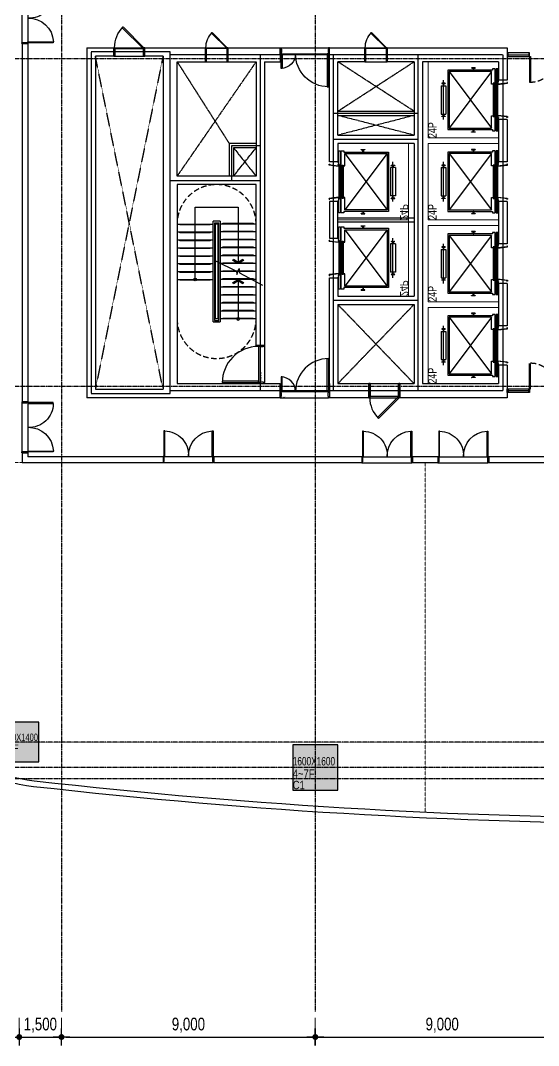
# Model space of a CAD drawing. Header units: millimetres. Extents: x -228566 to 117118, y -18667 to 244055.
# Drawn here: x -190521 to -172151, y 171181 to 207494 of the extents above; entities that cross this region are included whole.
import ezdxf
from ezdxf.enums import TextEntityAlignment as Align

# ---------------------------------------------------------------- set-up
doc = ezdxf.new("R2010")
doc.units = ezdxf.units.MM
for name, pattern in [('X-CORE_5F$0$CEN', [62, 60, -1, 0, -1]), ('X-CORE_5F$0$CENTER2', [1.125, 0.75, -0.125, 0.125, -0.125]), ('X-CORE_5F$0$DASHED', [3, 2, -1]), ('X-CORE_5F$0$HIDDEN', [9.525, 6.35, -3.175]), ('X-GRID_5~ROOF$0$CENTER2', [1.125, 0.75, -0.125, 0.125, -0.125]), ('X-INT-OFFICE-5F$0$DASHED', [3, 2, -1])]:
    doc.linetypes.add(name, pattern=pattern)
doc.layers.get('0').update_dxf_attribs({"lineweight": 20})
doc.layers.get('Defpoints').update_dxf_attribs({"color": 151, "lineweight": 9})
for name, color, linetype in [('A-DIM1', 7, 'Continuous'), ('X-COL-5F$0$A-254', 254, 'Continuous'), ('X-COL-5F$0$A-COL', 2, 'Continuous'), ('X-CORE_5F$0$A-CEN2', 8, 'X-CORE_5F$0$CENTER2'), ('X-CORE_5F$0$A-CON', 2, 'Continuous'), ('X-CORE_5F$0$A-DOOR', 4, 'Continuous'), ('X-CORE_5F$0$A-DOORF', 9, 'Continuous'), ('X-CORE_5F$0$A-ELE4', 8, 'Continuous'), ('X-CORE_5F$0$A-ELEV', 5, 'Continuous'), ('X-CORE_5F$0$A-HR', 6, 'Continuous'), ('X-CORE_5F$0$A-OPEN1', 1, 'X-CORE_5F$0$CEN'), ('X-CORE_5F$0$A-OPEN2', 9, 'X-CORE_5F$0$DASHED'), ('X-CORE_5F$0$A-STR', 4, 'Continuous'), ('X-CORE_5F$0$A-SYM', 7, 'Continuous'), ('X-CORE_5F$0$A-WALD', 7, 'Continuous'), ('X-CORE_5F$0$X-CORE-HOTEL-1F$0$A-DOOR', 4, 'Continuous'), ('X-CORE_5F$0$X-CORE-HOTEL-1F$0$A-DOORF', 9, 'Continuous'), ('X-EXT_5F$0$A-WIN', 6, 'Continuous'), ('X-GRID_5~ROOF$0$A-CEN1', 1, 'X-GRID_5~ROOF$0$CENTER2'), ('X-INT-OFFICE-5F$0$A-DOOR', 4, 'Continuous'), ('X-INT-OFFICE-5F$0$A-DOORF', 9, 'Continuous'), ('X-INT-OFFICE-5F$0$A-ELE4', 8, 'Continuous'), ('X-INT-OFFICE-5F$0$A-WALD', 7, 'Continuous')]:
    doc.layers.add(name, color=color, linetype=linetype)
doc.styles.add('Hrtext', font='', dxfattribs={"width": 0.8})
doc.styles.add('X-COL-5F$0$Hrtext', font='arial.ttf', dxfattribs={"width": 0.8})
doc.styles.add('X-CORE_5F$0$X-CORE-HOTEL-1F$0$X-PLAN$0$Standard', font='')
doc.styles.add('X-CORE_5F$0$X-CORE_6~19F$0$평면도$0$X-PLAN_1F$0$돋움', font='')
doc.styles.add('X-CORE_5F$0$X-PLAN$0$Standard', font='')
doc.styles.add('X-CORE_5F$0$평면도$0$X-PLAN_1F$0$돋움', font='')
doc.styles.get('Hrtext').set_extended_font_data('Dotum')
doc.styles.get('X-CORE_5F$0$X-CORE-HOTEL-1F$0$X-PLAN$0$Standard').set_extended_font_data('DotumChe')
doc.styles.get('X-CORE_5F$0$X-CORE_6~19F$0$평면도$0$X-PLAN_1F$0$돋움').set_extended_font_data('Dotum')
doc.styles.get('X-CORE_5F$0$X-PLAN$0$Standard').set_extended_font_data('DotumChe')
doc.styles.get('X-CORE_5F$0$평면도$0$X-PLAN_1F$0$돋움').set_extended_font_data('Dotum')
doc.dimstyles.new('HEERIM(Ext)', dxfattribs={"dimtxt": 3, "dimasz": 1, "dimexe": 2, "dimexo": 1.5, "dimgap": 1, "dimtad": 1, "dimdec": 0, "dimzin": 0, "dimdsep": 46, "dimlunit": 6, "dimtxsty": 'Hrtext', "dimblk": 'dotdim1', "dimcen": 1, "dimdle": 2, "dimclrd": 256, "dimclre": 256, "dimclrt": 3, "dimadec": 0, "dimazin": 0, "dimtfac": 1, "dimtdec": 0, "dimtix": 1, "dimtmove": 2, "dimatfit": 3, "dimldrblk": 'dotdim1', "dimfxl": 2, "dimtolj": 1, "dimtzin": 0, "dimlwd": -1, "dimarcsym": 0})

# ---------------------------------------------------------------- blocks, each defined once
blk = doc.blocks.new('X-CORE_5F$0$X-CORE_6~19F$0$20P-210-11009')
at = {"layer": 'Defpoints'}
blk.add_lwpolyline([(2050, -300), (2050, 0), (2700, 0), (2700, 2500), (0, 2500), (0, 0), (650, 0), (650, -300)], dxfattribs=at)
at = {"layer": 'X-CORE_5F$0$A-DOOR'}
for points in [[(735, 25), (735, 10), (730, 10), (730, 30), (800, 30), (760, -310), (730, -310), (730, -290), (735, -290), (735, -305), (756, -305), (794, 25)], [(1965, 25), (1965, 10), (1970, 10), (1970, 30), (1900, 30), (1940, -310), (1970, -310), (1970, -290), (1965, -290), (1965, -305), (1944, -305), (1906, 25)]]:
    blk.add_lwpolyline(points, close=True, dxfattribs=at)
at = {"layer": 'X-CORE_5F$0$A-ELEV'}
for p, q in [((650, 1954), (2050, 1954)), ((773, 1907), (772, 1897)), ((850, 2039), (850, 1869)), ((1850, 2039), (850, 2039)), ((850, 2039), (850, 1869)), ((1850, 1869), (850, 1869)), ((1850, 2039), (1850, 1869)), ((1927, 1907), (1928, 1897)), ((2350, 1749), (350, 249)), ((2350, 249), (350, 1749)), ((300, 886), (300, 898)), ((300, 898), (300, 886)), ((2477, 845), (2478, 835)), ((1350, 189), (1350, 154)), ((1350, 72), (1350, 37))]:
    blk.add_line(p, q, dxfattribs=at)
for points in [[(761, 1890), (765, 1890), (761, 1890), (761, 2018), (765, 2018, -0.397026), (772, 2011), (773, 2001), (775, 1968, 0.397088), (782, 1961), (800, 1961, 0.414214), (804, 1965), (847, 1965, -0.414214), (850, 1963), (850, 1945, -0.414214), (847, 1943), (804, 1943, 0.414214), (800, 1947), (782, 1947, 0.397073), (775, 1940), (772, 1897, -0.397026), (765, 1890, 0.397026), (772, 1897, -0.397026), (765, 1890)], [(1939, 1890), (1935, 1890), (1939, 1890), (1939, 2018), (1935, 2018, 0.397026), (1928, 2011), (1927, 2001), (1925, 1968, -0.397088), (1918, 1961), (1900, 1961, -0.414214), (1896, 1965), (1853, 1965, 0.414214), (1850, 1963), (1850, 1945, 0.414214), (1853, 1943), (1896, 1943, -0.414214), (1900, 1947), (1918, 1947, -0.397073), (1925, 1940), (1928, 1897, 0.397026), (1935, 1890, -0.397026), (1928, 1897, 0.397026), (1935, 1890)], [(211, 828), (215, 828), (211, 828), (211, 956), (215, 956, -0.397026), (222, 949), (223, 939), (225, 906, 0.397088), (232, 899), (250, 899, 0.414214), (254, 903), (297, 903, -0.414214), (300, 901), (300, 883, -0.414214), (297, 881), (254, 881, 0.414214), (250, 885), (232, 885, 0.397073), (225, 878), (222, 835, -0.397026), (215, 828, 0.397026), (222, 835, -0.397026), (215, 828)], [(2489, 828), (2485, 828), (2489, 828), (2489, 956), (2485, 956, 0.397026), (2478, 949), (2477, 939), (2475, 906, -0.397088), (2468, 899), (2450, 899, -0.414214), (2446, 903), (2403, 903, 0.414214), (2400, 901), (2400, 883, 0.414214), (2403, 881), (2446, 881, -0.414214), (2450, 885), (2468, 885, -0.397073), (2475, 878), (2478, 835, 0.397026), (2485, 828, -0.397026), (2478, 835, 0.397026), (2485, 828)]]:
    blk.add_lwpolyline(points, format="xyb", dxfattribs=at)
for points in [[(250, 122), (2450, 122), (2450, 212), (2400, 212), (2400, 1799), (300, 1799), (300, 212), (250, 212)], [(760, 189), (760, 154), (1940, 154), (1940, 189)], [(760, 72), (1940, 72), (1940, 37), (760, 37)]]:
    blk.add_lwpolyline(points, close=True, dxfattribs=at)
for points in [[(1940, 199), (1910, 199), (1910, 249), (2350, 249), (2350, 1749), (350, 1749), (350, 249), (790, 249), (790, 199), (760, 199)], [(2050, 0), (1970, 30), (2450, 30), (2450, 92), (250, 92), (250, 30), (730, 30), (650, 0)]]:
    blk.add_lwpolyline(points, dxfattribs=at)
at = {"layer": 'Defpoints', "style": 'X-CORE_5F$0$X-CORE_6~19F$0$평면도$0$X-PLAN_1F$0$돋움', "width": 0.8}
blk.add_text('24P', height=300, dxfattribs=at).set_placement((0, 2500), align=Align.TOP_LEFT)
blk = doc.blocks.new('*U362')
at = {"layer": 'X-CORE_5F$0$A-DOOR', "color": 8}
for p, q in [((1067, 0), (30, 0)), ((45, -45), (1052, -45)), ((1052, -299), (45, -299))]:
    blk.add_line(p, q, dxfattribs=at)
at = {"layer": 'X-CORE_5F$0$A-DOOR'}
for points in [[(763, 733), (30, 0), (58, -28), (792, 705)], [(2, -15), (2, -15), (2, -15), (0, -15), (0, 0), (30, 0), (30, -45), (45, -45), (45, -299), (0, -299), (0, -284), (2, -284), (2, -284), (2, -284), (2, -298), (43, -298), (43, -47), (28, -47), (28, -2), (2, -2)], [(1095, -15), (1095, -15), (1095, -15), (1097, -15), (1097, 0), (1067, 0), (1067, -45), (1052, -45), (1052, -299), (1097, -299), (1097, -284), (1095, -284), (1095, -284), (1095, -284), (1095, -298), (1054, -298), (1054, -47), (1069, -47), (1069, -2), (1095, -2)]]:
    blk.add_lwpolyline(points, close=True, dxfattribs=at)
at = {"layer": 'X-CORE_5F$0$A-DOOR', "color": 8}
for points in [[(20, -298), (2, -298), (2, -2), (20, -2), (20, -3), (3, -3), (3, -296), (20, -296)], [(1077, -298), (1095, -298), (1095, -2), (1077, -2), (1077, -3), (1094, -3), (1094, -296), (1077, -296)]]:
    blk.add_lwpolyline(points, close=True, dxfattribs=at)
blk.add_arc((30, 0), 1037, 0, 45, dxfattribs=at)
blk = doc.blocks.new('*U350')
at = {"layer": 'Defpoints'}
blk.add_lwpolyline([(2050, -300), (2050, 0), (2700, 0), (2700, 2500), (0, 2500), (0, 0), (650, 0), (650, -300)], dxfattribs=at)
at = {"layer": 'X-CORE_5F$0$A-DOOR'}
for points in [[(735, 25), (735, 10), (730, 10), (730, 30), (800, 30), (760, -310), (730, -310), (730, -290), (735, -290), (735, -305), (756, -305), (794, 25)], [(1965, 25), (1965, 10), (1970, 10), (1970, 30), (1900, 30), (1940, -310), (1970, -310), (1970, -290), (1965, -290), (1965, -305), (1944, -305), (1906, 25)]]:
    blk.add_lwpolyline(points, close=True, dxfattribs=at)
at = {"layer": 'X-CORE_5F$0$A-ELEV'}
for p, q in [((650, 1954), (2050, 1954)), ((773, 1907), (772, 1897)), ((850, 2039), (850, 1869)), ((1850, 2039), (850, 2039)), ((850, 2039), (850, 1869)), ((1850, 1869), (850, 1869)), ((1850, 2039), (1850, 1869)), ((1927, 1907), (1928, 1897)), ((2350, 1749), (350, 249)), ((2350, 249), (350, 1749)), ((300, 886), (300, 898)), ((300, 898), (300, 886)), ((2477, 845), (2478, 835)), ((1350, 189), (1350, 154)), ((1350, 72), (1350, 37))]:
    blk.add_line(p, q, dxfattribs=at)
for points in [[(761, 1890), (765, 1890), (761, 1890), (761, 2018), (765, 2018, -0.397026), (772, 2011), (773, 2001), (775, 1968, 0.397088), (782, 1961), (800, 1961, 0.414214), (804, 1965), (847, 1965, -0.414214), (850, 1963), (850, 1945, -0.414214), (847, 1943), (804, 1943, 0.414214), (800, 1947), (782, 1947, 0.397073), (775, 1940), (772, 1897, -0.397026), (765, 1890, 0.397026), (772, 1897, -0.397026), (765, 1890)], [(1939, 1890), (1935, 1890), (1939, 1890), (1939, 2018), (1935, 2018, 0.397026), (1928, 2011), (1927, 2001), (1925, 1968, -0.397088), (1918, 1961), (1900, 1961, -0.414214), (1896, 1965), (1853, 1965, 0.414214), (1850, 1963), (1850, 1945, 0.414214), (1853, 1943), (1896, 1943, -0.414214), (1900, 1947), (1918, 1947, -0.397073), (1925, 1940), (1928, 1897, 0.397026), (1935, 1890, -0.397026), (1928, 1897, 0.397026), (1935, 1890)], [(211, 828), (215, 828), (211, 828), (211, 956), (215, 956, -0.397026), (222, 949), (223, 939), (225, 906, 0.397088), (232, 899), (250, 899, 0.414214), (254, 903), (297, 903, -0.414214), (300, 901), (300, 883, -0.414214), (297, 881), (254, 881, 0.414214), (250, 885), (232, 885, 0.397073), (225, 878), (222, 835, -0.397026), (215, 828, 0.397026), (222, 835, -0.397026), (215, 828)], [(2489, 828), (2485, 828), (2489, 828), (2489, 956), (2485, 956, 0.397026), (2478, 949), (2477, 939), (2475, 906, -0.397088), (2468, 899), (2450, 899, -0.414214), (2446, 903), (2403, 903, 0.414214), (2400, 901), (2400, 883, 0.414214), (2403, 881), (2446, 881, -0.414214), (2450, 885), (2468, 885, -0.397073), (2475, 878), (2478, 835, 0.397026), (2485, 828, -0.397026), (2478, 835, 0.397026), (2485, 828)]]:
    blk.add_lwpolyline(points, format="xyb", dxfattribs=at)
for points in [[(250, 122), (2450, 122), (2450, 212), (2400, 212), (2400, 1799), (300, 1799), (300, 212), (250, 212)], [(760, 189), (760, 154), (1940, 154), (1940, 189)], [(760, 72), (1940, 72), (1940, 37), (760, 37)]]:
    blk.add_lwpolyline(points, close=True, dxfattribs=at)
for points in [[(1940, 199), (1910, 199), (1910, 249), (2350, 249), (2350, 1749), (350, 1749), (350, 249), (790, 249), (790, 199), (760, 199)], [(2050, 0), (1970, 30), (2450, 30), (2450, 92), (250, 92), (250, 30), (730, 30), (650, 0)]]:
    blk.add_lwpolyline(points, dxfattribs=at)
at = {"layer": 'Defpoints', "style": 'X-CORE_5F$0$평면도$0$X-PLAN_1F$0$돋움', "width": 0.8}
blk.add_text('24P', height=300, dxfattribs=at).set_placement((0, 2500), align=Align.TOP_LEFT)
blk = doc.blocks.new('*U351')
at = {"layer": 'X-CORE_5F$0$A-DOOR', "color": 8}
for p, q in [((1067, 0), (30, 0)), ((45, -45), (1052, -45)), ((1052, -684), (45, -684))]:
    blk.add_line(p, q, dxfattribs=at)
at = {"layer": 'X-CORE_5F$0$A-DOOR'}
for points in [[(763, 733), (30, 0), (58, -28), (792, 705)], [(2, -15), (2, -15), (2, -15), (0, -15), (0, 0), (30, 0), (30, -45), (45, -45), (45, -684), (0, -684), (0, -669), (2, -669), (2, -669), (2, -669), (2, -682), (43, -682), (43, -47), (28, -47), (28, -2), (2, -2)], [(1095, -15), (1095, -15), (1095, -15), (1097, -15), (1097, 0), (1067, 0), (1067, -45), (1052, -45), (1052, -684), (1097, -684), (1097, -669), (1095, -669), (1095, -669), (1095, -669), (1095, -682), (1054, -682), (1054, -47), (1069, -47), (1069, -2), (1095, -2)]]:
    blk.add_lwpolyline(points, close=True, dxfattribs=at)
at = {"layer": 'X-CORE_5F$0$A-DOOR', "color": 8}
for points in [[(20, -682), (2, -682), (2, -2), (20, -2), (20, -3), (3, -3), (3, -680), (20, -680)], [(1077, -682), (1095, -682), (1095, -2), (1077, -2), (1077, -3), (1094, -3), (1094, -680), (1077, -680)]]:
    blk.add_lwpolyline(points, close=True, dxfattribs=at)
blk.add_arc((30, 0), 1037, 0, 45, dxfattribs=at)
blk = doc.blocks.new('X-CORE_5F$0$X-CORE_6~19F$0$A$C4f581239')
at = {"layer": 'X-CORE_5F$0$A-ELE4'}
for p, q in [((35, 220), (1715, 220)), ((35, 0), (1715, 0))]:
    blk.add_line(p, q, dxfattribs=at)
at = {"layer": 'X-CORE_5F$0$X-CORE-HOTEL-1F$0$A-DOOR'}
for points in [[(1715, 220), (1670, 220), (1670, 1385), (1715, 1385)], [(35, 220), (80, 220), (80, 735), (35, 735)], [(0, 0), (35, 0), (35, 50), (50, 50), (50, 170), (35, 170), (35, 220), (0, 220)], [(1750, 0), (1715, 0), (1715, 50), (1700, 50), (1700, 170), (1715, 170), (1715, 220), (1750, 220)]]:
    blk.add_lwpolyline(points, close=True, dxfattribs=at)
at = {"layer": 'X-CORE_5F$0$X-CORE-HOTEL-1F$0$A-DOORF'}
for centre, radius, start, end in [((1715, 220), 1165, 89.99, 180.0004), ((35, 220), 515, 359.9988, 90.01)]:
    blk.add_arc(centre, radius, start, end, dxfattribs=at)
at = {"layer": 'Defpoints', "linetype": 'Continuous', "style": 'X-CORE_5F$0$X-CORE-HOTEL-1F$0$X-PLAN$0$Standard', "text_generation_flag": 6}
blk.add_text('SD-1500', height=37.5, rotation=179.9897, dxfattribs=at).set_placement((89, 18), align=Align.MIDDLE)
blk = doc.blocks.new('X-CORE_5F$0$SD-1350-220')
at = {"layer": 'X-CORE_5F$0$A-DOOR'}
for points in [[(35, 25), (80, 25), (80, 1305), (35, 1305)], [(0, -195), (35, -195), (35, -145), (50, -145), (50, -25), (35, -25), (35, 25), (0, 25)], [(1350, -195), (1315, -195), (1315, -145), (1300, -145), (1300, -25), (1315, -25), (1315, 25), (1350, 25)]]:
    blk.add_lwpolyline(points, close=True, dxfattribs=at)
at = {"layer": 'X-CORE_5F$0$A-DOORF'}
blk.add_arc((35, 25), 1280, 359.9893, 90, dxfattribs=at)
at = {"layer": 'X-CORE_5F$0$A-ELE4'}
for p, q in [((1315, 25), (35, 25)), ((1315, -195), (35, -195))]:
    blk.add_line(p, q, dxfattribs=at)
at = {"layer": 'Defpoints', "linetype": 'Continuous', "style": 'X-CORE_5F$0$X-PLAN$0$Standard', "text_generation_flag": 6}
blk.add_text('SD-1350-220', height=37.5, rotation=180, dxfattribs=at).set_placement((251, -91), align=Align.MIDDLE)
blk = doc.blocks.new('*U360')
at = {"layer": 'X-CORE_5F$0$A-DOOR', "color": 8}
for p, q in [((1067, 0), (30, 0)), ((45, -45), (1052, -45)), ((1052, -499), (45, -499))]:
    blk.add_line(p, q, dxfattribs=at)
at = {"layer": 'X-CORE_5F$0$A-DOOR'}
for points in [[(763, 733), (30, 0), (58, -28), (792, 705)], [(2, -15), (2, -15), (2, -15), (0, -15), (0, 0), (30, 0), (30, -45), (45, -45), (45, -499), (0, -499), (0, -484), (2, -484), (2, -484), (2, -484), (2, -497), (43, -497), (43, -47), (28, -47), (28, -2), (2, -2)], [(1095, -15), (1095, -15), (1095, -15), (1097, -15), (1097, 0), (1067, 0), (1067, -45), (1052, -45), (1052, -499), (1097, -499), (1097, -484), (1095, -484), (1095, -484), (1095, -484), (1095, -497), (1054, -497), (1054, -47), (1069, -47), (1069, -2), (1095, -2)]]:
    blk.add_lwpolyline(points, close=True, dxfattribs=at)
at = {"layer": 'X-CORE_5F$0$A-DOOR', "color": 8}
for points in [[(20, -497), (2, -497), (2, -2), (20, -2), (20, -3), (3, -3), (3, -495), (20, -495)], [(1077, -497), (1095, -497), (1095, -2), (1077, -2), (1077, -3), (1094, -3), (1094, -495), (1077, -495)]]:
    blk.add_lwpolyline(points, close=True, dxfattribs=at)
blk.add_arc((30, 0), 1037, 0, 45, dxfattribs=at)
blk = doc.blocks.new('X-INT-OFFICE-5F$0$DOOR_2400')
at = {"layer": 'X-INT-OFFICE-5F$0$A-DOOR'}
for points in [[(41794, 101558), (41794, 101523), (41844, 101523), (41844, 101508), (42038, 101508), (42038, 101523), (42088, 101523), (42088, 101558)], [(42088, 101523), (42088, 101478), (43288, 101478), (43288, 101523)], [(41794, 99158), (41794, 99193), (41844, 99193), (41844, 99208), (42038, 99208), (42038, 99193), (42088, 99193), (42088, 99158)], [(42088, 99193), (42088, 99238), (43288, 99238), (43288, 99193)]]:
    blk.add_lwpolyline(points, close=True, dxfattribs=at)
at = {"layer": 'X-INT-OFFICE-5F$0$A-DOORF'}
for centre, radius, start, end in [((42121, 101526), 1168, 268.3863, 357.6653), ((42157, 99230), 1131, 0.4286, 93.5198)]:
    blk.add_arc(centre, radius, start, end, dxfattribs=at)
at = {"layer": 'X-INT-OFFICE-5F$0$A-ELE4'}
for p, q in [((41794, 99193), (41794, 101523)), ((42088, 99193), (42088, 101523))]:
    blk.add_line(p, q, dxfattribs=at)
blk = doc.blocks.new('X-INT-OFFICE-5F')
at = {"layer": 'Defpoints', "linetype": 'X-INT-OFFICE-5F$0$DASHED'}
for p, q in [((79149, 78071), (73859, 78071)), ((93449, 78071), (93449, 65693))]:
    blk.add_line(p, q, dxfattribs=at)
at = {"layer": 'X-INT-OFFICE-5F$0$A-WALD'}
for p, q in [((79149, 92921), (79149, 80221)), ((79149, 92921), (79349, 92921)), ((79349, 92921), (79349, 80221)), ((79149, 80221), (79349, 80221)), ((79149, 78421), (79149, 78071)), ((79149, 78421), (79349, 78421)), ((79349, 78421), (79349, 78271)), ((84149, 78271), (79349, 78271)), ((84149, 78281), (84149, 78081)), ((91199, 78271), (85949, 78271)), ((85949, 78271), (85949, 78071)), ((91199, 78281), (91199, 78081)), ((93899, 78271), (92999, 78271)), ((92999, 78271), (92999, 78071)), ((93899, 78281), (93899, 78081)), ((110399, 78271), (95699, 78271)), ((95699, 78271), (95699, 78071)), ((79149, 78071), (84149, 78071)), ((85949, 78071), (91199, 78071)), ((92999, 78071), (93899, 78071)), ((95699, 78071), (110399, 78071))]:
    blk.add_line(p, q, dxfattribs=at)
at = {"xscale": -0.7499999999999954, "yscale": 0.7499999999999954, "zscale": 0.7499999999999954}
for p, rotation in [((47793, 169090), 180), ((47793, 154590), 180), ((9780, 46725), 270), ((16830, 46715), 270), ((19530, 46715), 270)]:
    blk.add_blockref('X-INT-OFFICE-5F$0$DOOR_2400', p, dxfattribs=dict(at, rotation=rotation))
blk = doc.blocks.new('dotdim1')
at = {"layer": 'A-DIM1'}
for p, q in [((-2, 0), (2, 0)), ((0, 2), (0, -2))]:
    blk.add_line(p, q, dxfattribs=at)
at = {"layer": 'A-DIM1', "const_width": 0.7}
blk.add_lwpolyline([(0.35, 0, 1), (-0.35, 0, 1)], format="xyb", close=True, dxfattribs=at)
blk = doc.blocks.new('*D312')
at = {"layer": 'A-DIM1', "lineweight": -2, "transparency": 16777216}
for p, q in [((-3600, -47575), (-3600, -48550)), ((200, -47575), (200, -48550))]:
    blk.add_line(p, q, dxfattribs=at)
at = {"layer": 'A-DIM1', "transparency": 16777216}
blk.add_line((-3450, -48250), (50, -48250), dxfattribs=at)
at = {"layer": 'Defpoints', "color": 0, "transparency": 16777216}
for p in [(-3600, -47350), (200, -47350), (200, -48250)]:
    blk.add_point(p, dxfattribs=at)
at = {"layer": 'A-DIM1', "transparency": 16777216, "xscale": 150, "yscale": 150, "zscale": 150, "rotation": 180}
blk.add_blockref('dotdim1', (-3600, -48250), dxfattribs=at)
at = {"layer": 'A-DIM1', "transparency": 16777216, "xscale": 150, "yscale": 150, "zscale": 150}
blk.add_blockref('dotdim1', (200, -48250), dxfattribs=at)
at = {"layer": 'A-DIM1', "color": 3, "transparency": 16777216, "insert": (-1700, -47831), "char_height": 450, "attachment_point": 5, "style": 'Hrtext'}
blk.add_mtext('\\A1;3,800', dxfattribs=at)
blk = doc.blocks.new('*D313')
at = {"layer": 'A-DIM1', "lineweight": -2, "transparency": 16777216}
for p, q in [((200, -47575), (200, -48550)), ((1700, -47575), (1700, -48550))]:
    blk.add_line(p, q, dxfattribs=at)
at = {"layer": 'A-DIM1', "transparency": 16777216}
for p, q in [((50, -48250), (-100, -48250)), ((200, -48250), (1700, -48250)), ((1850, -48250), (2000, -48250))]:
    blk.add_line(p, q, dxfattribs=at)
at = {"layer": 'Defpoints', "color": 0, "transparency": 16777216}
for p in [(200, -47350), (1700, -47350), (1700, -48250)]:
    blk.add_point(p, dxfattribs=at)
at = {"layer": 'A-DIM1', "transparency": 16777216, "xscale": 150, "yscale": 150, "zscale": 150}
blk.add_blockref('dotdim1', (200, -48250), dxfattribs=at)
at = {"layer": 'A-DIM1', "transparency": 16777216, "xscale": 150, "yscale": 150, "zscale": 150, "rotation": 180}
blk.add_blockref('dotdim1', (1700, -48250), dxfattribs=at)
at = {"layer": 'A-DIM1', "color": 3, "transparency": 16777216, "insert": (950, -47831), "char_height": 450, "attachment_point": 5, "style": 'Hrtext'}
blk.add_mtext('\\A1;1,500', dxfattribs=at)
blk = doc.blocks.new('*D314')
at = {"layer": 'A-DIM1', "lineweight": -2, "transparency": 16777216}
for p, q in [((1700, -47575), (1700, -48550)), ((10700, -47575), (10700, -48550))]:
    blk.add_line(p, q, dxfattribs=at)
at = {"layer": 'A-DIM1', "transparency": 16777216}
blk.add_line((1850, -48250), (10550, -48250), dxfattribs=at)
at = {"layer": 'Defpoints', "color": 0, "transparency": 16777216}
for p in [(1700, -47350), (10700, -47350), (10700, -48250)]:
    blk.add_point(p, dxfattribs=at)
at = {"layer": 'A-DIM1', "transparency": 16777216, "xscale": 150, "yscale": 150, "zscale": 150, "rotation": 180}
blk.add_blockref('dotdim1', (1700, -48250), dxfattribs=at)
at = {"layer": 'A-DIM1', "transparency": 16777216, "xscale": 150, "yscale": 150, "zscale": 150}
blk.add_blockref('dotdim1', (10700, -48250), dxfattribs=at)
at = {"layer": 'A-DIM1', "color": 3, "transparency": 16777216, "insert": (6200, -47831), "char_height": 450, "attachment_point": 5, "style": 'Hrtext'}
blk.add_mtext('\\A1;9,000', dxfattribs=at)
blk = doc.blocks.new('*D315')
at = {"layer": 'A-DIM1', "lineweight": -2, "transparency": 16777216}
for p, q in [((10700, -47575), (10700, -48550)), ((19700, -47575), (19700, -48550))]:
    blk.add_line(p, q, dxfattribs=at)
at = {"layer": 'A-DIM1', "transparency": 16777216}
blk.add_line((10850, -48250), (19550, -48250), dxfattribs=at)
at = {"layer": 'Defpoints', "color": 0, "transparency": 16777216}
for p in [(10700, -47350), (19700, -47350), (19700, -48250)]:
    blk.add_point(p, dxfattribs=at)
at = {"layer": 'A-DIM1', "transparency": 16777216, "xscale": 150, "yscale": 150, "zscale": 150, "rotation": 180}
blk.add_blockref('dotdim1', (10700, -48250), dxfattribs=at)
at = {"layer": 'A-DIM1', "transparency": 16777216, "xscale": 150, "yscale": 150, "zscale": 150}
blk.add_blockref('dotdim1', (19700, -48250), dxfattribs=at)
at = {"layer": 'A-DIM1', "color": 3, "transparency": 16777216, "insert": (15200, -47831), "char_height": 450, "attachment_point": 5, "style": 'Hrtext'}
blk.add_mtext('\\A1;9,000', dxfattribs=at)
blk = doc.blocks.new('X-COL-5F$0$1600X1600_4~7F_C1')
at = {"layer": 'X-COL-5F$0$A-254'}
h = blk.add_hatch(color=256, dxfattribs=at)
h.dxf.hatch_style = 1
h.paths.add_polyline_path([(-800, -800), (800, -800), (800, 800), (-800, 800)])
at = {"layer": 'Defpoints', "const_width": 0.747}
blk.add_lwpolyline([(800, 800), (-800, -800)], dxfattribs=at)
at = {"layer": 'X-COL-5F$0$A-COL'}
blk.add_lwpolyline([(-800, -800), (800, -800), (800, 800), (-800, 800)], close=True, dxfattribs=at)
at = {"layer": 'Defpoints', "style": 'X-COL-5F$0$Hrtext'}
for s, width, p in [('1600X1600', 0.7, (-800, 71)), ('4~7F', 0.8, (-800, -372))]:
    blk.add_text(s, height=300, dxfattribs=dict(at, width=width)).set_placement(p)
at = {"layer": 'Defpoints', "color": 6, "style": 'X-COL-5F$0$Hrtext', "width": 0.8}
blk.add_text('C1', height=300, dxfattribs=at).set_placement((-800, -772))
blk = doc.blocks.new('X-COL-5F$0$1400X1400_4~7F_C2')
at = {"layer": 'X-COL-5F$0$A-254'}
h = blk.add_hatch(color=256, dxfattribs=at)
h.dxf.hatch_style = 1
h.paths.add_polyline_path([(-700, -700), (700, -700), (700, 700), (-700, 700)])
at = {"layer": 'Defpoints', "const_width": 0.653}
blk.add_lwpolyline([(700, 700), (-700, -700)], dxfattribs=at)
at = {"layer": 'X-COL-5F$0$A-COL'}
blk.add_lwpolyline([(-700, -700), (700, -700), (700, 700), (-700, 700)], close=True, dxfattribs=at)
at = {"layer": 'Defpoints', "style": 'X-COL-5F$0$Hrtext'}
for s, width, p in [('1400X1400', 0.7, (-700, 38)), ('4~7F', 0.8, (-700, -350))]:
    blk.add_text(s, height=262.5, dxfattribs=dict(at, width=width)).set_placement(p)
at = {"layer": 'Defpoints', "color": 6, "style": 'X-COL-5F$0$Hrtext', "width": 0.8}
blk.add_text('C2', height=262.5, dxfattribs=at).set_placement((-700, -700))
blk = doc.blocks.new('Grid_Office')
at = {"layer": 'A-DIM1'}
for base, p1, p2, picture, middle in [((200, -48250), (-3600, -47350), (200, -47350), '*D312', (-1700, -47831.3)), ((1700, -48250), (200, -47350), (1700, -47350), '*D313', (950, -47831.3)), ((10700, -48250), (1700, -47350), (10700, -47350), '*D314', (6200, -47831.3)), ((19700, -48250), (10700, -47350), (19700, -47350), '*D315', (15200, -47831.3))]:
    dim = blk.add_linear_dim(base=base, p1=p1, p2=p2, dimstyle='HEERIM(Ext)', override={"dimscale": 150}, dxfattribs=at)
    dim.commit()
    dim.dimension.update_dxf_attribs({"geometry": picture, "text_midpoint": middle})
blk = doc.blocks.new('A$Cc43ae5d8')
at = {"layer": 'X-CORE_5F$0$A-CEN2'}
for p, q in [((14550, -13250), (11750, -13250)), ((11750, -13250), (11750, -25350)), ((14550, -25350), (14550, -13250)), ((26350, -13350), (14550, -13350)), ((17750, -13350), (17750, -25250)), ((20350, -25250), (20350, -13350)), ((23350, -25250), (23350, -13350)), ((26350, -13350), (26350, -25250)), ((20350, -15425), (23350, -15425)), ((16725, -16575), (16725, -17800)), ((17750, -16575), (16725, -16575)), ((23350, -16350), (20350, -16350)), ((14550, -17800), (17750, -17800)), ((20350, -22050), (23350, -22050)), ((11750, -25350), (14550, -25350)), ((14550, -25250), (26350, -25250))]:
    blk.add_line(p, q, dxfattribs=at)
at = {"layer": 'X-CORE_5F$0$A-CON', "ltscale": 10}
for p, q in [((11600, -13100), (12550, -13100)), ((11600, -13100), (11600, -25500)), ((12550, -13400), (11900, -13400)), ((11900, -13400), (11900, -25200)), ((12550, -13400), (12550, -13100)), ((13650, -13100), (15799, -13100)), ((13650, -13400), (13650, -13100)), ((14300, -13400), (13650, -13400)), ((14300, -13400), (14300, -25200)), ((15799, -13100), (15799, -13600)), ((16601, -13100), (18450, -13100)), ((16601, -13100), (16601, -13600)), ((18450, -13100), (18450, -13600)), ((20200, -13100), (21449, -13100)), ((20200, -17150), (20200, -13100)), ((21449, -13100), (21449, -13600)), ((22251, -13100), (26500, -13100)), ((22251, -13100), (22251, -13600)), ((26500, -13100), (26500, -14250)), ((14800, -17650), (14800, -13600)), ((14800, -13600), (15799, -13600)), ((16601, -13600), (17600, -13600)), ((17600, -13600), (17600, -17650)), ((17900, -13600), (17900, -23650)), ((17900, -13600), (18450, -13600)), ((21449, -13600), (20500, -13600)), ((20500, -16200), (20500, -13600)), ((23200, -13600), (22251, -13600)), ((23200, -13600), (23200, -16200)), ((26200, -13600), (23500, -13600)), ((23500, -13600), (23500, -25000)), ((26200, -13600), (26200, -14250)), ((26500, -14250), (26200, -14250)), ((26200, -15650), (26200, -17150)), ((26500, -15650), (26200, -15650)), ((26500, -15650), (26500, -17150)), ((20500, -16200), (23200, -16200)), ((23200, -16500), (20500, -16500)), ((20500, -16500), (20500, -17150)), ((23200, -16500), (23200, -21900)), ((20500, -17150), (20200, -17150)), ((26500, -17150), (26200, -17150)), ((17600, -17650), (14800, -17650)), ((17600, -17950), (14800, -17950)), ((14800, -17950), (14800, -25000)), ((17600, -23650), (17600, -17950)), ((20500, -18550), (20200, -18550)), ((20200, -18550), (20200, -19850)), ((20500, -19850), (20500, -18550)), ((26200, -18550), (26200, -20050)), ((26500, -18550), (26200, -18550)), ((26500, -18550), (26500, -20050)), ((20200, -19850), (20500, -19850)), ((26500, -20050), (26200, -20050)), ((20200, -25000), (20200, -21250)), ((20200, -21250), (20500, -21250)), ((20500, -21250), (20500, -21900)), ((26500, -21450), (26200, -21450)), ((26200, -21450), (26200, -22950)), ((26500, -21450), (26500, -22950)), ((20500, -21900), (23200, -21900)), ((20500, -22200), (23200, -22200)), ((20500, -22200), (20500, -25000)), ((26500, -22950), (26200, -22950)), ((17900, -23650), (17600, -23650)), ((26500, -24350), (26200, -24350)), ((26200, -24350), (26200, -25000)), ((26500, -24350), (26500, -25500)), ((14800, -25000), (18450, -25000)), ((21600, -25000), (21600, -25500)), ((22700, -25000), (22700, -25500)), ((23500, -25000), (26200, -25000)), ((11900, -25200), (14300, -25200)), ((18450, -25500), (11600, -25500)), ((21600, -25500), (20200, -25500)), ((26500, -25500), (22700, -25500))]:
    blk.add_line(p, q, dxfattribs=at)
at = {"layer": 'X-CORE_5F$0$A-CON'}
for p, q in [((23200, -22200), (23200, -25000)), ((18450, -25500), (18450, -25000)), ((20200, -25000), (20200, -25500)), ((20500, -25000), (21600, -25000)), ((22700, -25000), (23200, -25000))]:
    blk.add_line(p, q, dxfattribs=at)
at = {"layer": 'X-CORE_5F$0$A-DOOR', "color": 8}
for p, q in [((27267, -13283), (26500, -13283)), ((26533, -13417), (27267, -13417)), ((27267, -25317), (26500, -25317)), ((26533, -25183), (27267, -25183))]:
    blk.add_line(p, q, dxfattribs=at)
at = {"layer": 'X-CORE_5F$0$A-DOOR'}
for p, q in [((26533, -13350), (27267, -13350)), ((27300, -13417), (27330, -13417)), ((26533, -25250), (27267, -25250)), ((27300, -25183), (27330, -25183))]:
    blk.add_line(p, q, dxfattribs=at)
for points in [[(26533, -13417), (26533, -13283), (26500, -13283), (26500, -13417)], [(27300, -13417), (27300, -13283), (27267, -13283), (27267, -13417)], [(26533, -25183), (26533, -25317), (26500, -25317), (26500, -25183)], [(27300, -25183), (27300, -25317), (27267, -25317), (27267, -25183)]]:
    blk.add_lwpolyline(points, close=True, dxfattribs=at)
for points in [[(27300, -13417), (27300, -14317)], [(27330, -13417), (27330, -14317)], [(27300, -25183), (27300, -24283)], [(27330, -25183), (27330, -24283)]]:
    blk.add_lwpolyline(points, dxfattribs=at)
at = {"layer": 'X-CORE_5F$0$A-ELE4'}
for points in [[(15975, -19350), (15975, -19380), (14900, -19380), (14900, -19350)], [(16425, -19350), (16425, -19320), (17500, -19320), (17500, -19350)], [(16425, -19630), (16425, -19600), (17500, -19600), (17500, -19630)], [(15975, -19630), (15975, -19660), (14900, -19660), (14900, -19630)], [(15975, -19910), (15975, -19940), (14900, -19940), (14900, -19910)], [(16425, -19910), (16425, -19880), (17500, -19880), (17500, -19910)], [(15975, -20190), (15975, -20220), (14900, -20220), (14900, -20190)], [(16425, -20190), (16425, -20160), (17500, -20160), (17500, -20190)], [(15975, -20470), (15975, -20500), (14900, -20500), (14900, -20470)], [(16425, -20470), (16425, -20440), (17500, -20440), (17500, -20470)], [(15975, -20750), (15975, -20780), (14900, -20780), (14900, -20750)], [(15975, -21030), (15975, -21060), (14900, -21060), (14900, -21030)], [(16425, -20750), (16425, -20720), (17500, -20720), (17500, -20750)], [(16425, -21030), (16425, -21000), (17500, -21000), (17500, -21030)], [(15975, -21310), (15975, -21340), (14900, -21340), (14900, -21310)], [(16425, -21310), (16425, -21280), (17500, -21280), (17500, -21310)], [(16425, -21590), (16425, -21560), (17500, -21560), (17500, -21590)], [(16425, -21870), (16425, -21840), (17500, -21840), (17500, -21870)], [(16425, -22150), (16425, -22120), (17500, -22120), (17500, -22150)], [(16425, -22430), (16425, -22400), (17500, -22400), (17500, -22430)], [(16425, -22710), (16425, -22680), (17500, -22680), (17500, -22710)]]:
    blk.add_lwpolyline(points, dxfattribs=at)
at = {"layer": 'X-CORE_5F$0$A-HR'}
for p, q in [((16075, -22810), (16075, -19250)), ((16325, -19250), (16075, -19250)), ((16125, -19300), (16125, -22760)), ((16125, -19300), (16275, -19300)), ((16275, -22760), (16275, -19300)), ((16325, -19250), (16325, -22810)), ((16075, -22810), (16325, -22810)), ((16125, -22760), (16275, -22760))]:
    blk.add_line(p, q, dxfattribs=at)
at = {"layer": 'X-CORE_5F$0$A-OPEN1'}
for p, q in [((23200, -16200), (20500, -15500)), ((23200, -15500), (20500, -16200))]:
    blk.add_line(p, q, dxfattribs=at)
for points in [[(16800, -16650), (17600, -17650)], [(16800, -17650), (17600, -16650)]]:
    blk.add_lwpolyline(points, dxfattribs=at)
at = {"layer": 'X-CORE_5F$0$A-OPEN2'}
for p, q in [((17600, -13600), (14800, -17650)), ((14800, -13600), (16650, -16500)), ((20500, -15350), (23200, -13600)), ((23200, -15350), (20500, -13600)), ((20500, -22200), (23200, -25000)), ((20500, -25000), (23200, -22200))]:
    blk.add_line(p, q, dxfattribs=at)
for points in [[(14300, -13400), (11900, -25200)], [(14300, -25200), (11900, -13400)]]:
    blk.add_lwpolyline(points, dxfattribs=at)
at = {"layer": 'X-CORE_5F$0$A-OPEN2', "ltscale": 100}
for centre, start, end in [((27344, -13461), 267.0318, 2.9682), ((27344, -25139), 357.0318, 92.9682)]:
    blk.add_arc(centre, 857, start, end, dxfattribs=at)
at = {"layer": 'X-CORE_5F$0$A-STR'}
for p, q in [((14800, -19350), (16075, -19350)), ((16275, -19350), (16125, -19350)), ((16150, -19350), (16150, -22710)), ((16250, -22710), (16250, -19350)), ((17600, -19350), (16325, -19350)), ((14800, -19630), (16075, -19630)), ((14800, -19910), (16075, -19910)), ((16125, -19630), (16150, -19630)), ((16125, -19910), (16150, -19910)), ((16275, -19630), (16250, -19630)), ((16275, -19910), (16250, -19910)), ((17600, -19630), (16325, -19630)), ((17600, -19910), (16325, -19910)), ((14800, -20190), (16075, -20190)), ((16125, -20190), (16150, -20190)), ((16275, -20190), (16250, -20190)), ((17600, -20190), (16325, -20190)), ((14800, -20470), (16075, -20470)), ((16125, -20470), (16150, -20470)), ((16275, -20470), (16250, -20470)), ((17600, -20470), (16325, -20470)), ((14800, -20750), (16075, -20750)), ((14800, -21030), (16075, -21030)), ((16125, -20750), (16150, -20750)), ((16125, -21030), (16150, -21030)), ((16275, -20750), (16250, -20750)), ((16275, -21030), (16250, -21030)), ((17600, -20750), (16325, -20750)), ((17600, -21030), (16325, -21030)), ((14800, -21310), (16075, -21310)), ((16125, -21310), (16150, -21310)), ((16275, -21310), (16250, -21310)), ((17600, -21310), (16325, -21310)), ((16275, -21590), (16250, -21590)), ((17600, -21590), (16325, -21590)), ((16275, -21870), (16250, -21870)), ((16275, -22150), (16250, -22150)), ((17600, -21870), (16325, -21870)), ((17600, -22150), (16325, -22150)), ((16275, -22430), (16250, -22430)), ((17600, -22430), (16325, -22430)), ((16275, -22710), (16150, -22710)), ((17600, -22710), (16325, -22710))]:
    blk.add_line(p, q, dxfattribs=at)
at = {"layer": 'X-CORE_5F$0$A-STR', "color": 8, "linetype": 'X-CORE_5F$0$HIDDEN', "ltscale": 30}
for centre, start, end in [((16200, -19350), 0, 180), ((16200, -22710), 180, 0)]:
    blk.add_arc(centre, 1400, start, end, dxfattribs=at)
at = {"layer": 'X-CORE_5F$0$A-SYM'}
for points in [[(15437, -21310), (15437, -18750), (16962, -18750), (16962, -20750)], [(16166, -20654), (16905, -21021), (16921, -21137), (17004, -20923), (17014, -21072), (17833, -21518)], [(16962, -21310), (16962, -22710)]]:
    blk.add_lwpolyline(points, dxfattribs=at)
for points in [[(16770, -20639), (16794, -20598), (16962, -20695), (17130, -20598), (17154, -20639), (16962, -20750)], [(17154, -21421), (17130, -21462), (16962, -21365), (16794, -21462), (16770, -21421), (16962, -21310)]]:
    blk.add_lwpolyline(points, close=True, dxfattribs=at)
for centre in [(15437, -21310), (16962, -22710)]:
    blk.add_circle(centre, 50, dxfattribs=at)
at = {"layer": 'X-CORE_5F$0$A-WALD'}
for p, q in [((20500, -15350), (23200, -15350)), ((20500, -15500), (23200, -15500)), ((17600, -16500), (16650, -16500)), ((16650, -16500), (16650, -17650)), ((17600, -16650), (16800, -16650)), ((16800, -16650), (16800, -17650)), ((20500, -19125), (23200, -19125)), ((20500, -19275), (23200, -19275))]:
    blk.add_line(p, q, dxfattribs=at)
at = {"layer": 'X-EXT_5F$0$A-WIN'}
for points in [[(62900, -19300, 0.031644), (61965, -4535, 0.345625), (56690, 669, 0.056648), (9710, 669, 0.345625), (4435, -4535, 0.031644), (3500, -19300, 0.031644), (4435, -34065, 0.345625), (9710, -39269, 0.056648), (56690, -39269, 0.345625), (61965, -34065, 0.031644)], [(62700, -19300, 0.031644), (61766, -4560, 0.345625), (56668, 471, 0.056648), (9732, 471, 0.345625), (4634, -4560, 0.031644), (3700, -19300, 0.031644), (4634, -34040, 0.345625), (9732, -39071, 0.056648), (56668, -39071, 0.345625), (61766, -34040, 0.031644)]]:
    blk.add_lwpolyline(points, format="xyb", close=True, dxfattribs=at)
at = {"layer": 'X-GRID_5~ROOF$0$A-CEN1', "ltscale": 10}
for p, q in [((10700, 8750), (10700, -47250)), ((19700, 8750), (19700, -47250))]:
    blk.add_line(p, q, dxfattribs=at)
for points in [[(66500, -13500), (-3500, -13500)], [(66500, -25100), (-3500, -25100)], [(66500, -37700), (-3500, -37700)], [(66500, -38600), (-3500, -38600)], [(66500, -39000), (-3500, -39000)]]:
    blk.add_lwpolyline(points, dxfattribs=at)
at = {"rotation": 90}
for name, p in [('X-CORE_5F$0$X-CORE_6~19F$0$20P-210-11009', (26200, -16300)), ('X-CORE_5F$0$X-CORE_6~19F$0$20P-210-11009', (26200, -19200)), ('X-CORE_5F$0$X-CORE_6~19F$0$20P-210-11009', (26200, -22100)), ('X-CORE_5F$0$X-CORE_6~19F$0$20P-210-11009', (26200, -25000)), ('X-CORE_5F$0$SD-1350-220', (17705, -25000))]:
    blk.add_blockref(name, p, dxfattribs=at)
at = {"xscale": -1, "rotation": 270}
for p in [(20500, -19200), (20500, -21900)]:
    blk.add_blockref('*U350', p, dxfattribs=at)
at = {"layer": 'X-COL-5F$0$A-COL'}
for name, p in [('X-COL-5F$0$1400X1400_4~7F_C2', (9200, -37700)), ('X-COL-5F$0$1600X1600_4~7F_C1', (19700, -38600))]:
    blk.add_blockref(name, p, dxfattribs=at)
at = {"layer": 'X-CORE_5F$0$A-DOOR'}
for name, p, xscale, yscale, zscale in [('*U362', (13650, -13100), -1.002688381276786, 1.002688381276786, 1.002688381276786), ('*U351', (16601, -13100), -0.7313612297175551, 0.7313612297175551, 0.7313612297175551), ('*U351', (22251, -13100), -0.7313612297175551, 0.7313612297175551, 0.7313612297175551)]:
    blk.add_blockref(name, p, dxfattribs=dict(at, xscale=xscale, yscale=yscale, zscale=zscale))
at = {"layer": 'X-CORE_5F$0$A-DOOR', "xscale": -1, "rotation": 180}
blk.add_blockref('X-CORE_5F$0$X-CORE_6~19F$0$A$C4f581239', (18450, -13100), dxfattribs=at)
at = {"layer": 'X-CORE_5F$0$A-DOOR'}
blk.add_blockref('X-CORE_5F$0$X-CORE_6~19F$0$A$C4f581239', (18450, -25500), dxfattribs=at)
at = {"layer": 'X-CORE_5F$0$A-DOOR', "xscale": 1.002688381276786, "yscale": 1.002688381276786, "zscale": 1.002688381276786, "rotation": 180}
blk.add_blockref('*U360', (22700, -25500), dxfattribs=at)
blk.add_blockref('X-INT-OFFICE-5F', (-69849, -105871))
blk.add_blockref('Grid_Office', (9000, 100))
blk.add_blockref('X-INT-OFFICE-5F', (-69849, -105871))

msp = doc.modelspace()

# ---------------------------------------------------------------- block references
at = {"layer": 'Defpoints'}
msp.add_blockref('A$Cc43ae5d8', (-199765.7, 219631.3), dxfattribs=at)

doc.saveas('drawing.dxf')
